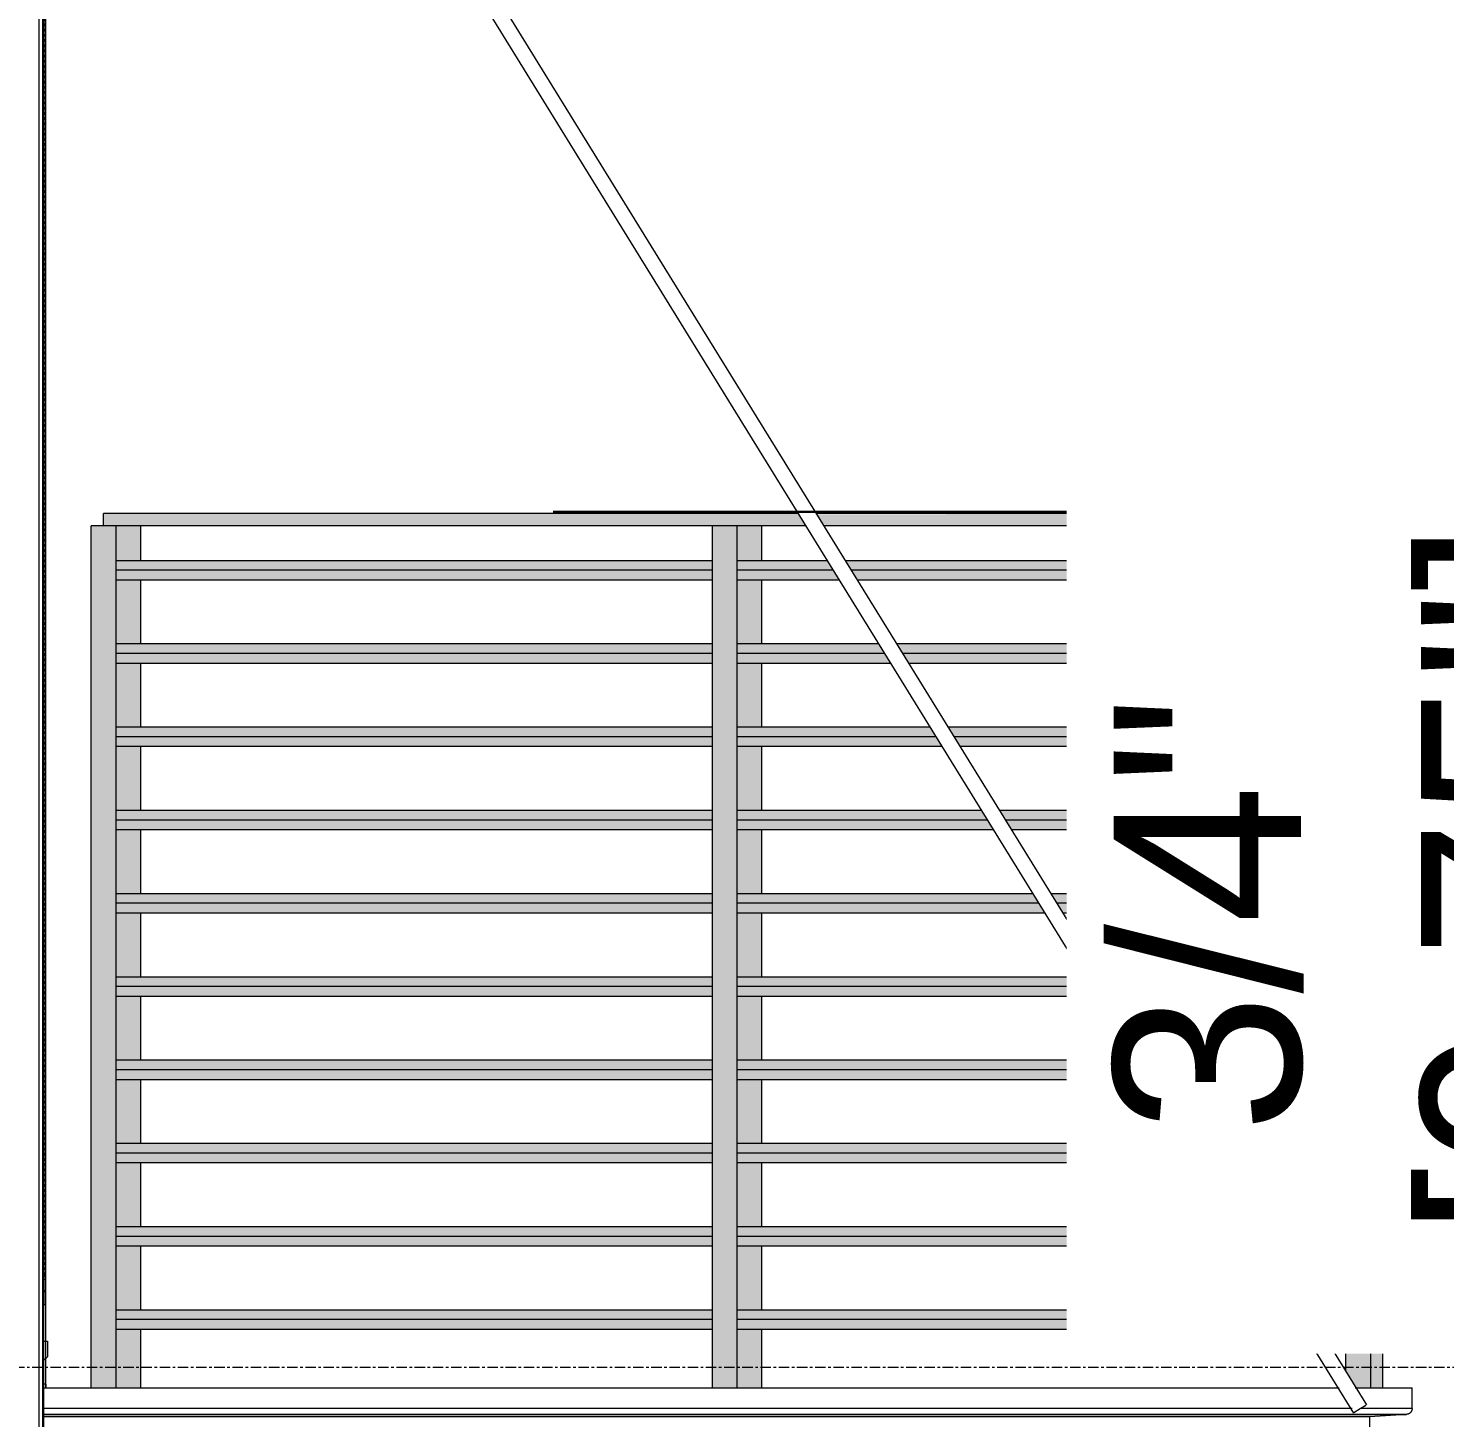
# Model space of a CAD drawing. Header units: inches. Extents: x 9661 to 15313, y -314 to 660.
# Drawn here: x 12117.3 to 12185.4, y 265.6 to 332.3 of the extents above; entities that cross this region are included whole.
import ezdxf

# ---------------------------------------------------------------- set-up
doc = ezdxf.new("R2010")
doc.units = ezdxf.units.IN
doc.header["$MEASUREMENT"] = 0
doc.linetypes.add('Dash', pattern=[0.25, 0.125, -0.125])
doc.linetypes.add('Grid Line 1_2_', pattern=[0.875, 0.5, -0.125, 0.125, -0.125])
for name, color, linetype, lineweight in [('A-ANNO-DIMS-1', 211, 'Continuous', 30), ('A-DETL-GENF-1', 55, 'Continuous', 9), ('A-DETL-GENF-HDLN-1', 55, 'Dash', 9), ('A-DOOR-5', 55, 'Continuous', 9), ('A-DOOR-FRAM-5', 55, 'Continuous', 9), ('A-FLOR-1', 55, 'Continuous', 9), ('A-FLOR-HRAL-1', 55, 'Continuous', 9), ('A-FLOR-HRAL-2', 7, 'Continuous', 9), ('A-FLOR-HRAL-3', 71, 'Continuous', 9), ('A-FLOR-LEVL-1', 51, 'Grid Line 1_2_', 9), ('A-GLAZ-1', 55, 'Continuous', 9), ('A-GLAZ-2', 151, 'Continuous', 9), ('A-GLAZ-3', 45, 'Continuous', 9), ('A-WALL-5', 55, 'Continuous', 9), ('S-BEAM-3', 55, 'Continuous', 9)]:
    doc.layers.add(name, color=color, linetype=linetype, lineweight=lineweight)
doc.styles.add('Century Gothic', font='ufonts.com_century-gothic.ttf', dxfattribs={"height": 9})
doc.dimstyles.new('OD__1_16__Tol___1', dxfattribs={"dimscale": 12, "dimtxt": 9.397514, "dimasz": 1, "dimexe": 0.75, "dimexo": 0.5, "dimgap": 0.125, "dimtad": 1, "dimdec": 4, "dimrnd": 0.0625, "dimzin": 3, "dimdsep": 46, "dimlunit": 4, "dimtxsty": 'Century Gothic', "dimblk1": 'OBLIQUE', "dimblk2": 'OBLIQUE', "dimsah": 1, "dimcen": 0.09, "dimdle": 0.75, "dimazin": 0, "dimtfac": 1, "dimtdec": 4, "dimtix": 1, "dimtmove": 1, "dimatfit": 3, "dimfxl": 1, "dimtvp": 1, "dimtfill": 1, "dimfrac": 2, "dimtolj": 1, "dimtzin": 0, "dimlwd": 30, "dimlwe": 30, "dimarcsym": 2})

# ---------------------------------------------------------------- blocks, each defined once
blk = doc.blocks.new('Window-Double_Hung-Marvin-Essential - ESDH3066 - 3rd floor-3357211-BUILDING SECTION - EAST_WEST - COURTYARD - LOOKING NORTH')
at = {"layer": 'A-DETL-GENF-1'}
for p, q in [((12118.119, 272.339), (12118.119, 272.411)), ((12118.089, 272.217), (12118.15, 272.217)), ((12118.15, 271.661), (12118.089, 271.661)), ((12118.183, 271.588), (12118.089, 271.607)), ((12118.15, 272.217), (12118.15, 271.661)), ((12118.089, 271), (12118.183, 271)), ((12118.089, 271), (12118.183, 271)), ((12118.183, 271), (12118.183, 271.588))]:
    blk.add_line(p, q, dxfattribs=at)
at = {"layer": 'A-DETL-GENF-HDLN-1'}
blk.add_line((12118.119, 272.411), (12118.119, 346.854), dxfattribs=at)
at = {"layer": 'A-GLAZ-1'}
for p, q in [((12118.152, 348.5), (12118.152, 271)), ((12118.183, 271), (12118.183, 348.5)), ((12118.089, 271), (12118.152, 271))]:
    blk.add_line(p, q, dxfattribs=at)
at = {"layer": 'A-GLAZ-2'}
blk.add_line((12118.089, 271), (12118.183, 271), dxfattribs=at)
blk = doc.blocks.new('Door-Sliding-Marvin-2_Panel_Patio_Door-Essential - MARVIN ESSENTIAL SLIDING - 6_-0_X6_-10_ - 3RD FLOOR-3344819-BUILDING SECTION - EAST_WEST - COURTYARD - LOOKING NORTH')
at = {"layer": 'A-DETL-GENF-1'}
for p, q in [((12118.089, 269.234), (12118.265, 269.234)), ((12118.265, 269.234), (12118.265, 268.482)), ((12118.265, 268.482), (12118.089, 268.335)), ((12118.183, 267.172), (12118.089, 267.175)), ((12118.183, 267.172), (12118.183, 267))]:
    blk.add_line(p, q, dxfattribs=at)
at = {"layer": 'A-DOOR-FRAM-5'}
blk.add_line((12118.183, 267), (12118.183, 271), dxfattribs=at)
blk = doc.blocks.new('Perforated Panel at Magic-Pak - hvac panel - 3rd floor-2505074-BUILDING SECTION - EAST_WEST - COURTYARD - LOOKING NORTH')
at = {"layer": 'A-GLAZ-3'}
h = blk.add_hatch(dxfattribs=at)
h.set_pattern_fill('FP_2', color=256, style=0, pattern_type=2)
h.set_pattern_definition([(135, (11008.554, 72), (-4.24264, -4.24264), [])])
h.paths.add_polyline_path([(12118.027, 228), (12118.089, 228), (12118.089, 348), (12118.027, 348), (12118.027, 232.944)], flags=0)
at = {"layer": 'A-GLAZ-2'}
for p, q in [((12118.027, 348), (12118.027, 228)), ((12118.089, 228), (12118.089, 348))]:
    blk.add_line(p, q, dxfattribs=at)
blk = doc.blocks.new('Railing - Baluster_01-2700443-BUILDING SECTION - EAST_WEST - COURTYARD - LOOKING NORTH')
at = {"layer": 'A-FLOR-HRAL-3'}
h = blk.add_hatch(color=256, dxfattribs=at)
h.paths.add_polyline_path([(12151.395, 267), (12152.577, 267), (12152.577, 269.803), (12151.395, 269.803)], flags=0)
h.paths.add_polyline_path([(12151.395, 270.75), (12152.577, 270.75), (12152.577, 273.803), (12151.395, 273.803)], flags=0)
h.paths.add_polyline_path([(12152.577, 274.75), (12152.577, 277.803), (12151.395, 277.803), (12151.395, 274.75)], flags=0)
h.paths.add_polyline_path([(12151.395, 278.75), (12152.577, 278.75), (12152.577, 281.803), (12151.395, 281.803)], flags=0)
h.paths.add_polyline_path([(12151.395, 282.75), (12152.577, 282.75), (12152.577, 285.803), (12151.395, 285.803), (12151.395, 282.871)], flags=0)
h.paths.add_polyline_path([(12152.577, 286.75), (12152.577, 289.803), (12151.395, 289.803), (12151.395, 286.75)], flags=0)
h.paths.add_polyline_path([(12151.395, 290.75), (12152.577, 290.75), (12152.577, 293.803), (12151.395, 293.803)], flags=0)
h.paths.add_polyline_path([(12151.395, 294.75), (12152.577, 294.75), (12152.577, 297.803), (12151.395, 297.803)], flags=0)
h.paths.add_polyline_path([(12152.577, 298.75), (12152.577, 301.803), (12151.395, 301.803), (12151.395, 298.75)], flags=0)
h.paths.add_polyline_path([(12151.395, 302.75), (12152.577, 302.75), (12152.577, 305.803), (12151.395, 305.803), (12151.395, 305.061)], flags=0)
h.paths.add_polyline_path([(12151.395, 306.75), (12152.577, 306.75), (12152.577, 308.405), (12151.395, 308.405)], flags=0)
at = {"layer": 'A-FLOR-HRAL-1'}
for p, q in [((12152.577, 308.405), (12152.577, 306.75)), ((12152.577, 305.803), (12152.577, 302.75)), ((12152.577, 301.803), (12152.577, 298.75)), ((12152.577, 297.803), (12152.577, 294.75)), ((12152.577, 293.803), (12152.577, 290.75)), ((12152.577, 289.803), (12152.577, 286.75)), ((12152.577, 285.803), (12152.577, 282.75)), ((12152.577, 281.803), (12152.577, 278.75)), ((12152.577, 277.803), (12152.577, 274.75)), ((12152.577, 273.803), (12152.577, 270.75)), ((12152.577, 269.803), (12152.577, 267))]:
    blk.add_line(p, q, dxfattribs=at)
blk = doc.blocks.new('Railing - Baluster_01-V95-BUILDING SECTION - EAST_WEST - COURTYARD - LOOKING NORTH')
at = {"layer": 'A-FLOR-HRAL-3'}
blk.add_hatch(color=256, dxfattribs=at).paths.add_polyline_path([(12181.839, 267), (12182.43, 267), (12182.43, 308.405), (12181.839, 308.405), (12181.839, 306.75), (12182.313, 306.277), (12181.839, 305.803), (12181.839, 302.75), (12182.313, 302.277), (12181.839, 301.803), (12181.839, 298.75), (12182.313, 298.277), (12181.839, 297.803), (12181.839, 294.75), (12182.313, 294.277), (12181.839, 293.803), (12181.839, 290.75), (12182.313, 290.277), (12181.839, 289.803), (12181.839, 286.75), (12182.313, 286.277), (12181.839, 285.803), (12181.839, 282.75), (12182.313, 282.277), (12181.839, 281.803), (12181.839, 278.75), (12182.313, 278.277), (12181.839, 277.803), (12181.839, 274.75), (12182.313, 274.277), (12181.839, 273.803), (12181.839, 270.75), (12182.313, 270.277), (12181.839, 269.803)], flags=0)
at = {"layer": 'A-FLOR-HRAL-1'}
blk.add_line((12182.43, 267), (12182.43, 308.405), dxfattribs=at)
blk = doc.blocks.new('Railing - Baluster_01-V96-BUILDING SECTION - EAST_WEST - COURTYARD - LOOKING NORTH')
at = {"layer": 'A-FLOR-HRAL-3'}
blk.add_hatch(color=256, dxfattribs=at).paths.add_polyline_path([(12151.395, 267), (12151.395, 308.405), (12150.214, 308.405), (12150.214, 267)], flags=0)
at = {"layer": 'A-FLOR-HRAL-1'}
for p, q in [((12150.214, 267), (12150.214, 308.405)), ((12151.395, 308.405), (12151.395, 267))]:
    blk.add_line(p, q, dxfattribs=at)
blk = doc.blocks.new('Railing - Baluster_01-V97-BUILDING SECTION - EAST_WEST - COURTYARD - LOOKING NORTH')
at = {"layer": 'A-FLOR-HRAL-3'}
blk.add_hatch(color=256, dxfattribs=at).paths.add_polyline_path([(12181.839, 267), (12181.839, 308.405), (12180.658, 308.405), (12180.658, 267.818), (12181.19, 267), (12181.668, 267)], flags=0)
at = {"layer": 'A-FLOR-HRAL-1'}
for p, q in [((12180.658, 267.818), (12180.658, 308.405)), ((12181.839, 308.405), (12181.839, 267))]:
    blk.add_line(p, q, dxfattribs=at)
blk = doc.blocks.new('Railing - Baluster_01-V98-BUILDING SECTION - EAST_WEST - COURTYARD - LOOKING NORTH')
at = {"layer": 'A-FLOR-HRAL-3'}
blk.add_hatch(color=256, dxfattribs=at).paths.add_polyline_path([(12121.542, 267), (12121.542, 308.405), (12120.361, 308.405), (12120.361, 267)], flags=0)
at = {"layer": 'A-FLOR-HRAL-1'}
for p, q in [((12120.361, 267), (12120.361, 308.405)), ((12120.952, 308.405), (12120.361, 308.405)), ((12121.542, 308.405), (12121.542, 267))]:
    blk.add_line(p, q, dxfattribs=at)
blk = doc.blocks.new('Railing - Railing-3280567-BUILDING SECTION - EAST_WEST - COURTYARD - LOOKING NORTH')
at = {"layer": 'A-FLOR-HRAL-2'}
h = blk.add_hatch(color=256, dxfattribs=at)
h.paths.add_polyline_path([(12181.839, 308.528), (12184.202, 308.528), (12184.138, 308.764), (12183.965, 308.937), (12183.729, 309), (12155.246, 308.962), (12155.515, 308.528), (12181.249, 308.528)], flags=0)
h.paths.add_polyline_path([(12122.723, 308.528), (12154.633, 308.528), (12154.342, 309), (12120.952, 308.984), (12120.952, 308.528), (12121.542, 308.528)], flags=0)
h = blk.add_hatch(color=256, dxfattribs=at)
h.paths.add_polyline_path([(12145.213, 308.405), (12154.709, 308.405), (12154.633, 308.528), (12120.952, 308.528), (12120.952, 308.405), (12123.684, 308.405)], flags=0)
h.paths.add_polyline_path([(12181.839, 308.405), (12184.202, 308.405), (12184.202, 308.528), (12155.515, 308.528), (12155.591, 308.405), (12181.249, 308.405)], flags=0)
h = blk.add_hatch(color=256, dxfattribs=at)
h.paths.add_polyline_path([(12121.542, 306.277), (12150.214, 306.277), (12150.214, 306.75), (12121.542, 306.75)], flags=0)
h.paths.add_polyline_path([(12182.313, 306.277), (12181.839, 306.75), (12181.839, 306.277)], flags=0)
h.paths.add_polyline_path([(12180.658, 306.277), (12180.658, 306.75), (12156.613, 306.75), (12156.905, 306.277), (12166.741, 306.277)], flags=0)
h.paths.add_polyline_path([(12155.977, 306.277), (12156.024, 306.277), (12155.731, 306.75), (12151.395, 306.75), (12151.395, 306.277), (12152.577, 306.277)], flags=0)
h = blk.add_hatch(color=256, dxfattribs=at)
h.paths.add_polyline_path([(12122.723, 305.803), (12150.214, 305.803), (12150.214, 306.277), (12121.542, 306.277), (12121.542, 305.803)], flags=0)
h.paths.add_polyline_path([(12166.741, 305.803), (12180.658, 305.803), (12180.658, 306.277), (12156.905, 306.277), (12157.197, 305.803), (12161.359, 305.803)], flags=0)
h.paths.add_polyline_path([(12152.577, 305.803), (12156.316, 305.803), (12155.977, 306.277), (12151.395, 306.277), (12151.395, 305.803)], flags=0)
h.paths.add_polyline_path([(12181.839, 305.803), (12182.313, 306.277), (12181.839, 306.277)], flags=0)
h = blk.add_hatch(color=256, dxfattribs=at)
h.paths.add_polyline_path([(12158.494, 302.277), (12158.202, 302.75), (12151.395, 302.75), (12151.395, 302.277), (12152.577, 302.277)], flags=0)
h.paths.add_polyline_path([(12122.723, 302.277), (12150.214, 302.277), (12150.214, 302.75), (12121.542, 302.75), (12121.542, 302.277)], flags=0)
h.paths.add_polyline_path([(12180.658, 302.277), (12180.658, 302.75), (12159.083, 302.75), (12159.376, 302.277), (12166.741, 302.277)], flags=0)
h.paths.add_polyline_path([(12182.313, 302.277), (12181.839, 302.75), (12181.839, 302.277)], flags=0)
h = blk.add_hatch(color=256, dxfattribs=at)
h.paths.add_polyline_path([(12158.786, 301.803), (12158.494, 302.277), (12151.395, 302.277), (12151.395, 301.803), (12152.577, 301.803)], flags=0)
h.paths.add_polyline_path([(12121.542, 301.803), (12150.214, 301.803), (12150.214, 302.277), (12121.542, 302.277)], flags=0)
h.paths.add_polyline_path([(12180.658, 301.803), (12180.658, 302.277), (12159.376, 302.277), (12159.668, 301.803), (12166.741, 301.803)], flags=0)
h.paths.add_polyline_path([(12181.839, 301.803), (12182.313, 302.277), (12181.839, 302.277)], flags=0)
h = blk.add_hatch(color=256, dxfattribs=at)
h.paths.add_polyline_path([(12160.965, 298.277), (12160.672, 298.75), (12151.395, 298.75), (12151.395, 298.277), (12152.577, 298.277)], flags=0)
h.paths.add_polyline_path([(12122.723, 298.277), (12150.214, 298.277), (12150.214, 298.75), (12121.542, 298.75), (12121.542, 298.277)], flags=0)
h.paths.add_polyline_path([(12180.658, 298.277), (12180.658, 298.75), (12161.554, 298.75), (12161.846, 298.277), (12166.741, 298.277)], flags=0)
h.paths.add_polyline_path([(12182.313, 298.277), (12181.839, 298.75), (12181.839, 298.277)], flags=0)
h = blk.add_hatch(color=256, dxfattribs=at)
h.paths.add_polyline_path([(12161.257, 297.803), (12160.965, 298.277), (12151.395, 298.277), (12151.395, 297.803), (12152.577, 297.803)], flags=0)
h.paths.add_polyline_path([(12122.723, 297.803), (12150.214, 297.803), (12150.214, 298.277), (12121.542, 298.277), (12121.542, 297.803)], flags=0)
h.paths.add_polyline_path([(12180.658, 297.803), (12180.658, 298.277), (12161.846, 298.277), (12162.138, 297.803), (12166.741, 297.803)], flags=0)
h.paths.add_polyline_path([(12181.839, 297.803), (12182.313, 298.277), (12181.839, 298.277)], flags=0)
h = blk.add_hatch(color=256, dxfattribs=at)
h.paths.add_polyline_path([(12163.435, 294.277), (12163.143, 294.75), (12151.395, 294.75), (12151.395, 294.277), (12152.577, 294.277)], flags=0)
h.paths.add_polyline_path([(12180.658, 294.277), (12180.658, 294.75), (12164.024, 294.75), (12164.317, 294.277), (12166.741, 294.277)], flags=0)
h.paths.add_polyline_path([(12122.723, 294.277), (12150.214, 294.277), (12150.214, 294.75), (12121.542, 294.75), (12121.542, 294.277)], flags=0)
h.paths.add_polyline_path([(12182.313, 294.277), (12181.839, 294.75), (12181.839, 294.277)], flags=0)
h = blk.add_hatch(color=256, dxfattribs=at)
h.paths.add_polyline_path([(12145.213, 293.803), (12150.214, 293.803), (12150.214, 294.277), (12121.542, 294.277), (12121.542, 293.803), (12123.684, 293.803)], flags=0)
h.paths.add_polyline_path([(12180.658, 293.803), (12180.658, 294.277), (12164.317, 294.277), (12164.609, 293.803), (12166.741, 293.803)], flags=0)
h.paths.add_polyline_path([(12151.395, 293.803), (12163.727, 293.803), (12163.435, 294.277), (12151.395, 294.277)], flags=0)
h.paths.add_polyline_path([(12181.839, 293.803), (12182.313, 294.277), (12181.839, 294.277)], flags=0)
h = blk.add_hatch(color=256, dxfattribs=at)
h.paths.add_polyline_path([(12121.542, 290.277), (12150.214, 290.277), (12150.214, 290.75), (12121.542, 290.75)], flags=0)
h.paths.add_polyline_path([(12180.658, 290.277), (12180.658, 290.75), (12166.495, 290.75), (12166.787, 290.277)], flags=0)
h.paths.add_polyline_path([(12181.839, 290.277), (12182.313, 290.277), (12181.839, 290.75)], flags=0)
h.paths.add_polyline_path([(12165.906, 290.277), (12165.613, 290.75), (12151.395, 290.75), (12151.395, 290.277), (12152.577, 290.277)], flags=0)
h = blk.add_hatch(color=256, dxfattribs=at)
h.paths.add_polyline_path([(12122.723, 289.803), (12150.214, 289.803), (12150.214, 290.277), (12121.542, 290.277), (12121.542, 289.803)], flags=0)
h.paths.add_polyline_path([(12180.658, 289.803), (12180.658, 290.277), (12166.787, 290.277), (12167.079, 289.803)], flags=0)
h.paths.add_polyline_path([(12181.839, 289.803), (12182.313, 290.277), (12181.839, 290.277)], flags=0)
h.paths.add_polyline_path([(12151.395, 289.803), (12166.198, 289.803), (12165.906, 290.277), (12151.395, 290.277)], flags=0)
h = blk.add_hatch(color=256, dxfattribs=at)
h.paths.add_polyline_path([(12121.542, 286.277), (12150.214, 286.277), (12150.214, 286.75), (12121.542, 286.75)], flags=0)
h.paths.add_polyline_path([(12168.376, 286.277), (12168.084, 286.75), (12151.395, 286.75), (12151.395, 286.277), (12166.741, 286.277)], flags=0)
h.paths.add_polyline_path([(12180.658, 286.277), (12180.658, 286.75), (12168.965, 286.75), (12169.258, 286.277)], flags=0)
h.paths.add_polyline_path([(12182.313, 286.277), (12181.839, 286.75), (12181.839, 286.277)], flags=0)
h = blk.add_hatch(color=256, dxfattribs=at)
h.paths.add_polyline_path([(12122.723, 285.803), (12150.214, 285.803), (12150.214, 286.277), (12121.542, 286.277), (12121.542, 285.803)], flags=0)
h.paths.add_polyline_path([(12168.668, 285.803), (12168.376, 286.277), (12151.395, 286.277), (12151.395, 285.803), (12166.741, 285.803)], flags=0)
h.paths.add_polyline_path([(12169.55, 285.803), (12180.658, 285.803), (12180.658, 286.277), (12169.258, 286.277)], flags=0)
h.paths.add_polyline_path([(12181.839, 285.803), (12182.313, 286.277), (12181.839, 286.277)], flags=0)
h = blk.add_hatch(color=256, dxfattribs=at)
h.paths.add_polyline_path([(12121.542, 282.277), (12150.214, 282.277), (12150.214, 282.75), (12121.542, 282.75)], flags=0)
h.paths.add_polyline_path([(12170.847, 282.277), (12170.554, 282.75), (12151.395, 282.75), (12151.395, 282.277), (12166.741, 282.277)], flags=0)
h.paths.add_polyline_path([(12180.658, 282.277), (12180.658, 282.75), (12171.436, 282.75), (12171.728, 282.277)], flags=0)
h.paths.add_polyline_path([(12182.313, 282.277), (12181.839, 282.75), (12181.839, 282.277)], flags=0)
h = blk.add_hatch(color=256, dxfattribs=at)
h.paths.add_polyline_path([(12166.741, 281.803), (12171.139, 281.803), (12170.847, 282.277), (12151.395, 282.277), (12151.395, 281.803), (12152.577, 281.803)], flags=0)
h.paths.add_polyline_path([(12121.542, 281.803), (12150.214, 281.803), (12150.214, 282.277), (12121.542, 282.277)], flags=0)
h.paths.add_polyline_path([(12180.658, 281.803), (12180.658, 282.277), (12171.728, 282.277), (12172.02, 281.803)], flags=0)
h.paths.add_polyline_path([(12181.839, 281.803), (12182.313, 282.277), (12181.839, 282.277)], flags=0)
h = blk.add_hatch(color=256, dxfattribs=at)
h.paths.add_polyline_path([(12121.542, 278.277), (12150.214, 278.277), (12150.214, 278.75), (12121.542, 278.75)], flags=0)
h.paths.add_polyline_path([(12173.317, 278.277), (12173.025, 278.75), (12151.395, 278.75), (12151.395, 278.277), (12166.741, 278.277)], flags=0)
h.paths.add_polyline_path([(12180.658, 278.277), (12180.658, 278.75), (12173.906, 278.75), (12174.199, 278.277)], flags=0)
h.paths.add_polyline_path([(12182.313, 278.277), (12181.839, 278.75), (12181.839, 278.277)], flags=0)
h = blk.add_hatch(color=256, dxfattribs=at)
h.paths.add_polyline_path([(12166.741, 277.803), (12173.609, 277.803), (12173.317, 278.277), (12151.395, 278.277), (12151.395, 277.803), (12152.577, 277.803)], flags=0)
h.paths.add_polyline_path([(12121.542, 277.803), (12150.214, 277.803), (12150.214, 278.277), (12121.542, 278.277)], flags=0)
h.paths.add_polyline_path([(12180.658, 277.803), (12180.658, 278.277), (12174.199, 278.277), (12174.491, 277.803)], flags=0)
h.paths.add_polyline_path([(12181.839, 277.803), (12182.313, 278.277), (12181.839, 278.277)], flags=0)
h = blk.add_hatch(color=256, dxfattribs=at)
h.paths.add_polyline_path([(12121.542, 274.277), (12150.214, 274.277), (12150.214, 274.75), (12121.542, 274.75)], flags=0)
h.paths.add_polyline_path([(12175.788, 274.277), (12175.495, 274.75), (12151.395, 274.75), (12151.395, 274.277), (12166.741, 274.277)], flags=0)
h.paths.add_polyline_path([(12176.669, 274.277), (12180.658, 274.277), (12180.658, 274.75), (12176.377, 274.75)], flags=0)
h.paths.add_polyline_path([(12181.839, 274.277), (12182.313, 274.277), (12181.839, 274.75)], flags=0)
h = blk.add_hatch(color=256, dxfattribs=at)
h.paths.add_polyline_path([(12166.741, 273.803), (12176.08, 273.803), (12175.788, 274.277), (12151.395, 274.277), (12151.395, 273.803), (12152.577, 273.803)], flags=0)
h.paths.add_polyline_path([(12121.542, 273.803), (12150.214, 273.803), (12150.214, 274.277), (12121.542, 274.277)], flags=0)
h.paths.add_polyline_path([(12180.658, 273.803), (12180.658, 274.277), (12176.669, 274.277), (12176.961, 273.803)], flags=0)
h.paths.add_polyline_path([(12181.839, 273.803), (12182.313, 274.277), (12181.839, 274.277)], flags=0)
h = blk.add_hatch(color=256, dxfattribs=at)
h.paths.add_polyline_path([(12152.577, 270.277), (12178.258, 270.277), (12177.966, 270.75), (12151.395, 270.75), (12151.395, 270.277)], flags=0)
h.paths.add_polyline_path([(12122.723, 270.277), (12150.214, 270.277), (12150.214, 270.75), (12121.542, 270.75), (12121.542, 270.277)], flags=0)
h.paths.add_polyline_path([(12180.658, 270.277), (12180.658, 270.75), (12178.847, 270.75), (12179.14, 270.277)], flags=0)
h.paths.add_polyline_path([(12182.313, 270.277), (12181.839, 270.75), (12181.839, 270.277)], flags=0)
h = blk.add_hatch(color=256, dxfattribs=at)
h.paths.add_polyline_path([(12122.723, 269.803), (12150.214, 269.803), (12150.214, 270.277), (12121.542, 270.277), (12121.542, 269.803)], flags=0)
h.paths.add_polyline_path([(12178.55, 269.803), (12178.258, 270.277), (12151.395, 270.277), (12151.395, 269.803), (12166.741, 269.803)], flags=0)
h.paths.add_polyline_path([(12180.658, 269.803), (12180.658, 270.277), (12179.14, 270.277), (12179.432, 269.803)], flags=0)
h.paths.add_polyline_path([(12181.839, 269.803), (12182.313, 270.277), (12181.839, 270.277)], flags=0)
at = {"layer": 'A-FLOR-HRAL-1'}
for p, q in [((12154.357, 309), (12120.952, 309)), ((12120.952, 308.528), (12120.952, 309)), ((12120.952, 308.405), (12120.952, 308.528)), ((12154.724, 308.405), (12120.952, 308.405)), ((12183.729, 309), (12155.208, 309)), ((12184.202, 308.405), (12155.576, 308.405)), ((12184.202, 308.405), (12184.202, 308.528)), ((12121.542, 306.75), (12150.214, 306.75)), ((12151.395, 306.75), (12155.731, 306.75)), ((12156.607, 306.75), (12180.658, 306.75)), ((12182.313, 306.277), (12181.839, 306.75)), ((12150.214, 306.277), (12121.542, 306.277)), ((12150.214, 305.803), (12121.542, 305.803)), ((12156.024, 306.277), (12151.395, 306.277)), ((12156.316, 305.803), (12151.395, 305.803)), ((12180.658, 306.277), (12156.899, 306.277)), ((12180.658, 305.803), (12157.192, 305.803)), ((12181.839, 305.803), (12182.313, 306.277)), ((12182.313, 306.277), (12181.839, 306.277)), ((12121.542, 302.75), (12150.214, 302.75)), ((12150.214, 302.277), (12121.542, 302.277)), ((12151.395, 302.75), (12158.202, 302.75)), ((12158.494, 302.277), (12151.395, 302.277)), ((12159.078, 302.75), (12180.658, 302.75)), ((12180.658, 302.277), (12159.37, 302.277)), ((12182.313, 302.277), (12181.839, 302.75)), ((12181.839, 301.803), (12182.313, 302.277)), ((12182.313, 302.277), (12181.839, 302.277)), ((12150.214, 301.803), (12121.542, 301.803)), ((12158.786, 301.803), (12151.395, 301.803)), ((12180.658, 301.803), (12159.663, 301.803)), ((12121.542, 298.75), (12150.214, 298.75)), ((12150.214, 298.277), (12121.542, 298.277)), ((12151.395, 298.75), (12160.672, 298.75)), ((12160.965, 298.277), (12151.395, 298.277)), ((12161.549, 298.75), (12180.658, 298.75)), ((12180.658, 298.277), (12161.841, 298.277)), ((12182.313, 298.277), (12181.839, 298.75)), ((12181.839, 297.803), (12182.313, 298.277)), ((12182.313, 298.277), (12181.839, 298.277)), ((12150.214, 297.803), (12121.542, 297.803)), ((12161.257, 297.803), (12151.395, 297.803)), ((12180.658, 297.803), (12162.134, 297.803)), ((12121.542, 294.75), (12150.214, 294.75)), ((12151.395, 294.75), (12163.143, 294.75)), ((12164.02, 294.75), (12180.658, 294.75)), ((12182.313, 294.277), (12181.839, 294.75)), ((12150.214, 294.277), (12121.542, 294.277)), ((12163.435, 294.277), (12151.395, 294.277)), ((12180.658, 294.277), (12164.312, 294.277)), ((12181.839, 293.803), (12182.313, 294.277)), ((12182.313, 294.277), (12181.839, 294.277)), ((12150.214, 293.803), (12121.542, 293.803)), ((12163.727, 293.803), (12151.395, 293.803)), ((12180.658, 293.803), (12164.605, 293.803)), ((12121.542, 290.75), (12150.214, 290.75)), ((12151.395, 290.75), (12165.613, 290.75)), ((12166.491, 290.75), (12180.658, 290.75)), ((12182.313, 290.277), (12181.839, 290.75)), ((12150.214, 290.277), (12121.542, 290.277)), ((12165.906, 290.277), (12151.395, 290.277)), ((12180.658, 290.277), (12166.784, 290.277)), ((12181.839, 289.803), (12182.313, 290.277)), ((12182.313, 290.277), (12181.839, 290.277)), ((12150.214, 289.803), (12121.542, 289.803)), ((12166.198, 289.803), (12151.395, 289.803)), ((12180.658, 289.803), (12167.076, 289.803)), ((12121.542, 286.75), (12150.214, 286.75)), ((12151.395, 286.75), (12168.084, 286.75)), ((12168.962, 286.75), (12180.658, 286.75)), ((12182.313, 286.277), (12181.839, 286.75)), ((12150.214, 286.277), (12121.542, 286.277)), ((12168.376, 286.277), (12151.395, 286.277)), ((12180.658, 286.277), (12169.255, 286.277)), ((12181.839, 285.803), (12182.313, 286.277)), ((12182.313, 286.277), (12181.839, 286.277)), ((12150.214, 285.803), (12121.542, 285.803)), ((12168.668, 285.803), (12151.395, 285.803)), ((12180.658, 285.803), (12169.547, 285.803)), ((12121.542, 282.75), (12150.214, 282.75)), ((12151.395, 282.75), (12170.554, 282.75)), ((12171.433, 282.75), (12180.658, 282.75)), ((12182.313, 282.277), (12181.839, 282.75)), ((12150.214, 282.277), (12121.542, 282.277)), ((12150.214, 281.803), (12121.542, 281.803)), ((12170.847, 282.277), (12151.395, 282.277)), ((12171.139, 281.803), (12151.395, 281.803)), ((12180.658, 282.277), (12171.726, 282.277)), ((12180.658, 281.803), (12172.018, 281.803)), ((12181.839, 281.803), (12182.313, 282.277)), ((12182.313, 282.277), (12181.839, 282.277)), ((12121.542, 278.75), (12150.214, 278.75)), ((12151.395, 278.75), (12173.025, 278.75)), ((12173.905, 278.75), (12180.658, 278.75)), ((12182.313, 278.277), (12181.839, 278.75)), ((12150.214, 278.277), (12121.542, 278.277)), ((12150.214, 277.803), (12121.542, 277.803)), ((12173.317, 278.277), (12151.395, 278.277)), ((12173.609, 277.803), (12151.395, 277.803)), ((12180.658, 278.277), (12174.197, 278.277)), ((12180.658, 277.803), (12174.489, 277.803)), ((12181.839, 277.803), (12182.313, 278.277)), ((12182.313, 278.277), (12181.839, 278.277)), ((12121.542, 274.75), (12150.214, 274.75)), ((12151.395, 274.75), (12175.495, 274.75)), ((12176.376, 274.75), (12180.658, 274.75)), ((12182.313, 274.277), (12181.839, 274.75)), ((12150.214, 274.277), (12121.542, 274.277)), ((12150.214, 273.803), (12121.542, 273.803)), ((12175.788, 274.277), (12151.395, 274.277)), ((12176.08, 273.803), (12151.395, 273.803)), ((12180.658, 274.277), (12176.668, 274.277)), ((12180.658, 273.803), (12176.96, 273.803)), ((12181.839, 273.803), (12182.313, 274.277)), ((12182.313, 274.277), (12181.839, 274.277)), ((12121.542, 270.75), (12150.214, 270.75)), ((12150.214, 270.277), (12121.542, 270.277)), ((12151.395, 270.75), (12177.966, 270.75)), ((12178.258, 270.277), (12151.395, 270.277)), ((12178.847, 270.75), (12180.658, 270.75)), ((12180.658, 270.277), (12179.139, 270.277)), ((12182.313, 270.277), (12181.839, 270.75)), ((12181.839, 269.803), (12182.313, 270.277)), ((12182.313, 270.277), (12181.839, 270.277)), ((12150.214, 269.803), (12121.542, 269.803)), ((12178.55, 269.803), (12151.395, 269.803)), ((12180.658, 269.803), (12179.431, 269.803))]:
    blk.add_line(p, q, dxfattribs=at)
blk.add_open_spline([(12184.202, 308.528), (12184.201, 308.569), (12184.194, 308.631), (12184.167, 308.709), (12184.139, 308.764), (12184.111, 308.807), (12184.084, 308.839), (12184.057, 308.869), (12184.018, 308.903), (12183.975, 308.932), (12183.938, 308.952), (12183.901, 308.969), (12183.832, 308.992), (12183.771, 309), (12183.729, 309)], degree=3, knots=[0, 0, 0, 0, 0.166667, 0.25, 0.333333, 0.416667, 0.458333, 0.5, 0.583333, 0.666667, 0.708333, 0.75, 0.833333, 1, 1, 1, 1], dxfattribs=at)
for name, p in [('Railing - Baluster_01-V98-BUILDING SECTION - EAST_WEST - COURTYARD - LOOKING NORTH', (0, 0)), ('Railing - Baluster_01-2700443-BUILDING SECTION - EAST_WEST - COURTYARD - LOOKING NORTH', (-29.853, 0)), ('Railing - Baluster_01-V96-BUILDING SECTION - EAST_WEST - COURTYARD - LOOKING NORTH', (0, 0)), ('Railing - Baluster_01-2700443-BUILDING SECTION - EAST_WEST - COURTYARD - LOOKING NORTH', (0, 0)), ('Railing - Baluster_01-V97-BUILDING SECTION - EAST_WEST - COURTYARD - LOOKING NORTH', (0, 0)), ('Railing - Baluster_01-V95-BUILDING SECTION - EAST_WEST - COURTYARD - LOOKING NORTH', (0, 0))]:
    blk.add_blockref(name, p)
blk = doc.blocks.new('Walls 13 - Walls 1-3280512-BUILDING SECTION - EAST_WEST - COURTYARD - LOOKING NORTH')
at = {"layer": 'S-BEAM-3'}
for p, q in [((12181.668, 266.182), (12119.582, 366.706)), ((12119.582, 365.278), (12181.03, 265.788)), ((12181.626, 266.156), (12181.349, 265.985)), ((12181.349, 265.985), (12181.041, 265.795))]:
    blk.add_line(p, q, dxfattribs=at)
blk = doc.blocks.new('Walls 17 - Walls 3-3280536-BUILDING SECTION - EAST_WEST - COURTYARD - LOOKING NORTH')
at = {"layer": 'A-WALL-5'}
for p, q in [((12180.959, 266), (12118.089, 266)), ((12118.089, 265.727), (12183.566, 265.727)), ((12183.566, 265.727), (12118.089, 265.727)), ((12181.796, 265.609), (12118.089, 265.609)), ((12183.839, 266), (12181.373, 266)), ((12183.566, 265.727), (12181.796, 265.609)), ((12181.796, 265.609), (12181.796, 258.391)), ((12181.796, 258.391), (12118.089, 258.391)), ((12183.566, 258.273), (12118.089, 258.273)), ((12183.566, 258.273), (12118.089, 258.273)), ((12183.839, 258), (12118.089, 258)), ((12181.796, 258.391), (12183.566, 258.273))]:
    blk.add_line(p, q, dxfattribs=at)
for points, knots in [([(12183.839, 266), (12183.839, 265.976), (12183.835, 265.94), (12183.819, 265.895), (12183.804, 265.863), (12183.787, 265.838), (12183.772, 265.82), (12183.756, 265.802), (12183.738, 265.787), (12183.718, 265.773), (12183.698, 265.76), (12183.671, 265.747), (12183.626, 265.732), (12183.591, 265.727), (12183.566, 265.727)], [-1, -1, -1, -1, -0.833333, -0.75, -0.666667, -0.583333, -0.541667, -0.5, -0.416667, -0.375, -0.333333, -0.25, -0.166667, 0, 0, 0, 0]), ([(12183.566, 258.273), (12183.591, 258.273), (12183.626, 258.268), (12183.671, 258.253), (12183.698, 258.24), (12183.718, 258.227), (12183.738, 258.213), (12183.756, 258.198), (12183.772, 258.18), (12183.787, 258.162), (12183.804, 258.137), (12183.819, 258.105), (12183.835, 258.06), (12183.839, 258.024), (12183.839, 258)], [-1, -1, -1, -1, -0.833333, -0.75, -0.666667, -0.625, -0.583333, -0.5, -0.458333, -0.416667, -0.333333, -0.25, -0.166667, 0, 0, 0, 0])]:
    blk.add_open_spline(points, degree=3, knots=knots, dxfattribs=at)
blk = doc.blocks.new('_Oblique')
at = {"color": 0, "linetype": 'ByBlock', "lineweight": -2}
blk.add_line((-0.5, -0.5), (0.5, 0.5), dxfattribs=at)
blk = doc.blocks.new('DIMBLOCK7-BUILDING SECTION - EAST_WEST - COURTYARD - LOOKING NORTH')
at = {"layer": 'A-ANNO-DIMS-1', "color": 0, "lineweight": 30, "transparency": 16777216}
for p, q in [((12187.597, 363.083), (12145.93, 363.083)), ((12223.439, 349.125), (12187.597, 363.083)), ((12223.439, 349.5), (12223.439, 361.5)), ((12225.924, 349.5), (12214.439, 349.5)), ((12223.439, 349.5), (12223.439, 348.75)), ((12223.439, 349.5), (12223.439, 348.75)), ((12225.924, 348.75), (12214.439, 348.75)), ((12223.439, 348.75), (12223.439, 336.75))]:
    blk.add_line(p, q, dxfattribs=at)
at = {"layer": 'Defpoints', "color": 0, "transparency": 16777216}
for p in [(12231.924, 349.5), (12223.439, 348.75), (12231.924, 348.75)]:
    blk.add_point(p, dxfattribs=at)
at = {"layer": 'A-ANNO-DIMS-1', "color": 0, "lineweight": 30, "transparency": 16777216, "xscale": 12, "yscale": 12, "zscale": 12}
for p, rotation in [((12223.439, 349.5), 270), ((12223.439, 348.75), 90)]:
    blk.add_blockref('_Oblique', p, dxfattribs=dict(at, rotation=rotation))
at = {"layer": 'A-ANNO-DIMS-1', "color": 0, "transparency": 16777216, "insert": (12186.097, 343.749), "char_height": 9, "attachment_point": 5, "rotation": 90, "line_spacing_factor": 0.984502, "style": 'Century Gothic', "bg_fill": 3, "box_fill_scale": 1.25, "bg_fill_color": 256, "bg_fill_true_color": 13158600, "bg_fill_transparency": 0}
blk.add_mtext('\\A1;3/4"\\P [0.75"]', dxfattribs=at)
blk = doc.blocks.new('DIMBLOCK8-BUILDING SECTION - EAST_WEST - COURTYARD - LOOKING NORTH')
at = {"layer": 'A-ANNO-DIMS-1', "color": 0, "lineweight": 30, "transparency": 16777216}
for p, q in [((12223.439, 348.75), (12223.439, 360.75)), ((12225.924, 348.75), (12214.439, 348.75)), ((12223.439, 348.75), (12223.439, 348)), ((12223.439, 348.75), (12223.439, 348)), ((12223.439, 348.375), (12184.238, 309.085)), ((12225.924, 348), (12214.439, 348)), ((12223.439, 348), (12223.439, 336)), ((12184.238, 309.085), (12142.57, 309.085))]:
    blk.add_line(p, q, dxfattribs=at)
at = {"layer": 'Defpoints', "color": 0, "transparency": 16777216}
for p in [(12231.924, 348.75), (12223.439, 348), (12231.924, 348)]:
    blk.add_point(p, dxfattribs=at)
at = {"layer": 'A-ANNO-DIMS-1', "color": 0, "lineweight": 30, "transparency": 16777216, "xscale": 12, "yscale": 12, "zscale": 12}
for p, rotation in [((12223.439, 348.75), 270), ((12223.439, 348), 90)]:
    blk.add_blockref('_Oblique', p, dxfattribs=dict(at, rotation=rotation))
at = {"layer": 'A-ANNO-DIMS-1', "color": 0, "transparency": 16777216, "insert": (12182.738, 289.751), "char_height": 9, "attachment_point": 5, "rotation": 90, "line_spacing_factor": 0.984502, "style": 'Century Gothic', "bg_fill": 3, "box_fill_scale": 1.25, "bg_fill_color": 256, "bg_fill_true_color": 13158600, "bg_fill_transparency": 0}
blk.add_mtext('\\A1;3/4"\\P [0.75"]', dxfattribs=at)

msp = doc.modelspace()

# ---------------------------------------------------------------- linework, layer by layer
at = {"layer": 'A-FLOR-1'}
for p, q in [((12118.0894, 267), (12180.34105, 267)), ((12181.10447, 267), (12183.8394, 267)), ((12183.8394, 266), (12183.8394, 267)), ((12180.95868, 266), (12118.0894, 266)), ((12183.8394, 266), (12181.37301, 266))]:
    msp.add_line(p, q, dxfattribs=at)
at = {"layer": 'A-FLOR-LEVL-1'}
msp.add_line((9660.52836, 268), (12376.05907, 268), dxfattribs=at)
at = {"layer": 'A-WALL-5'}
msp.add_line((12117.8394, 349.75), (12117.8394, 111.75), dxfattribs=at)

# ---------------------------------------------------------------- block references
at = {"layer": 'A-DOOR-5'}
msp.add_blockref('Door-Sliding-Marvin-2_Panel_Patio_Door-Essential - MARVIN ESSENTIAL SLIDING - 6_-0_X6_-10_ - 3RD FLOOR-3344819-BUILDING SECTION - EAST_WEST - COURTYARD - LOOKING NORTH', (0, 0), dxfattribs=at)
at = {"layer": 'A-FLOR-HRAL-1'}
msp.add_blockref('Railing - Railing-3280567-BUILDING SECTION - EAST_WEST - COURTYARD - LOOKING NORTH', (0, 0), dxfattribs=at)
at = {"layer": 'A-GLAZ-1'}
for name in ['Perforated Panel at Magic-Pak - hvac panel - 3rd floor-2505074-BUILDING SECTION - EAST_WEST - COURTYARD - LOOKING NORTH', 'Window-Double_Hung-Marvin-Essential - ESDH3066 - 3rd floor-3357211-BUILDING SECTION - EAST_WEST - COURTYARD - LOOKING NORTH']:
    msp.add_blockref(name, (0, 0), dxfattribs=at)
at = {"layer": 'A-WALL-5'}
msp.add_blockref('Walls 17 - Walls 3-3280536-BUILDING SECTION - EAST_WEST - COURTYARD - LOOKING NORTH', (0, 0), dxfattribs=at)
at = {"layer": 'S-BEAM-3'}
msp.add_blockref('Walls 13 - Walls 1-3280512-BUILDING SECTION - EAST_WEST - COURTYARD - LOOKING NORTH', (0, 0), dxfattribs=at)

# ---------------------------------------------------------------- next in the draw order: dimensions: what is measured, and where the dimension line sits
at = {"layer": 'A-ANNO-DIMS-1'}
dim = msp.add_linear_dim(base=(12223.43901, 348.75), p1=(12231.92429, 349.5), p2=(12231.92429, 348.75), angle=90, dimstyle='OD__1_16__Tol___1', override={"dimpost": '<>\\X', "dimfxl": 0.75}, dxfattribs=at)
dim.commit()
dim.dimension.update_dxf_attribs({"geometry": 'DIMBLOCK7-BUILDING SECTION - EAST_WEST - COURTYARD - LOOKING NORTH', "text_midpoint": (12186.09739, 363.0826), "dimtype": 160, "text_rotation": 90})

# ---------------------------------------------------------------- next in the draw order: dimensions: what is measured, and where the dimension line sits
dim = msp.add_linear_dim(base=(12223.43901, 348), p1=(12231.92429, 348.75), p2=(12231.92429, 348), angle=90, dimstyle='OD__1_16__Tol___1', override={"dimpost": '<>\\X', "dimfxl": 0.75}, dxfattribs=at)
dim.commit()
dim.dimension.update_dxf_attribs({"geometry": 'DIMBLOCK8-BUILDING SECTION - EAST_WEST - COURTYARD - LOOKING NORTH', "text_midpoint": (12182.73752, 309.08465), "dimtype": 160, "text_rotation": 90})

doc.saveas('drawing.dxf')
